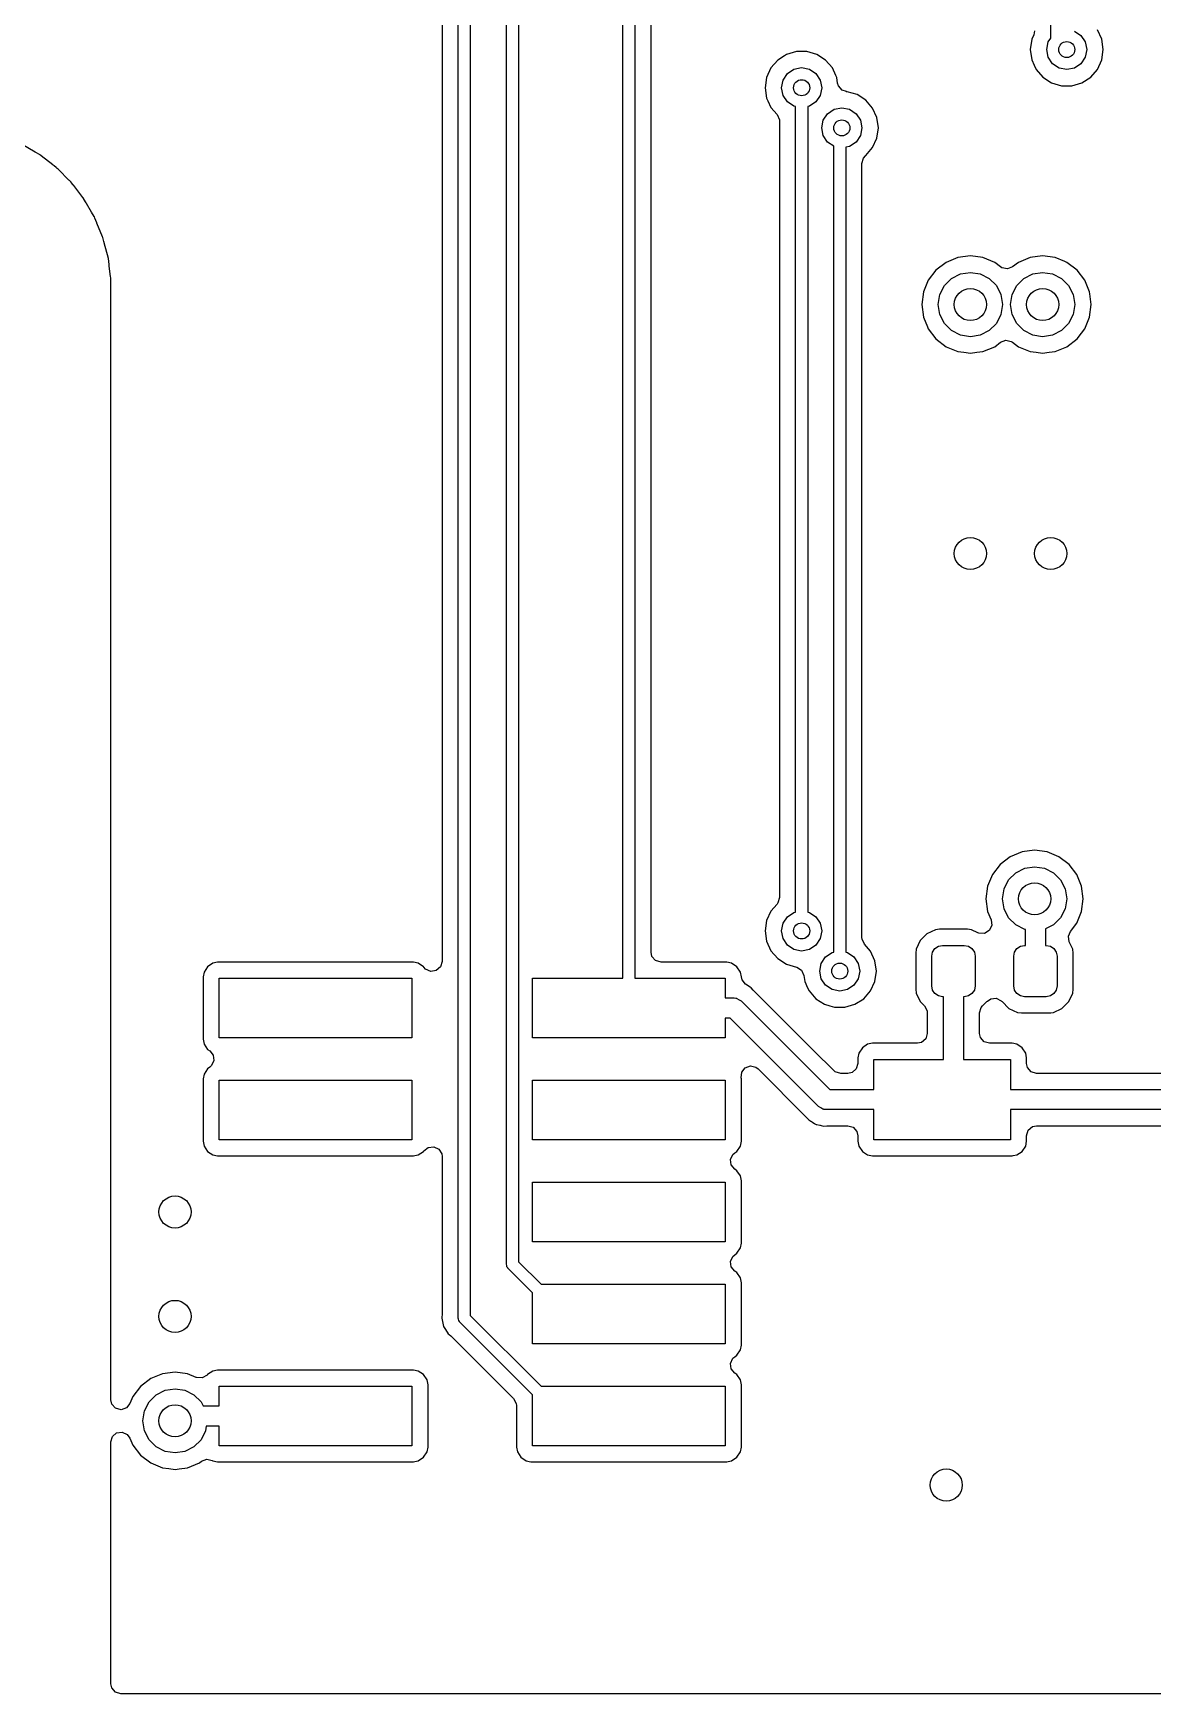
# Model space of a CAD drawing. Extents: x 0.4 to 10.6, y -8.1 to -0.4.
# Drawn here: x 5.769 to 6.318, y -3.445 to -2.631 of the extents above; entities that cross this region are included whole.
import ezdxf

# ---------------------------------------------------------------- set-up
doc = ezdxf.new("R2010")
doc.units = 0
doc.header["$MEASUREMENT"] = 0
doc.layers.add('BLACK', color=7, linetype='CONTINUOUS')

msp = doc.modelspace()

# ---------------------------------------------------------------- linework, layer by layer
at = {"layer": 'BLACK', "linetype": 'CONTINUOUS'}
for p, q in [((6.26772, -2.63319), (6.26772, -2.43624)), ((6.05807, -3.09409), (6.05807, -2.52146)), ((6.06398, -2.52013), (6.06398, -3.09409)), ((6.07187, -3.07087), (6.07187, -2.52593)), ((5.96947, -2.56845), (5.96947, -3.08586)), ((5.97736, -3.26063), (5.97736, -2.5669)), ((5.98327, -2.56812), (5.98327, -3.25941)), ((6.00098, -3.23425), (6.00098, -2.61024)), ((6.00689, -2.61146), (6.00689, -3.23303)), ((6.25982, -2.62955), (6.25938, -2.63158)), ((6.29278, -2.63373), (6.29066, -2.62909)), ((6.2584, -2.63373), (6.25767, -2.63878)), ((6.25938, -2.63158), (6.2584, -2.63373)), ((6.2584, -2.63373), (6.2584, -2.63373)), ((6.26575, -2.63878), (6.2665, -2.63501)), ((6.2665, -2.63501), (6.26772, -2.63319)), ((6.27936, -2.62969), (6.28255, -2.63182)), ((6.28255, -2.63182), (6.28468, -2.63501)), ((6.28468, -2.63501), (6.28543, -2.63878)), ((6.29351, -2.63878), (6.29278, -2.63373)), ((6.13394, -2.64394), (6.1306, -2.64779)), ((6.13719, -2.64184), (6.13394, -2.64394)), ((6.13823, -2.64118), (6.13719, -2.64184)), ((6.14312, -2.63974), (6.13823, -2.64118)), ((6.13823, -2.64118), (6.13823, -2.64118)), ((6.13823, -2.64118), (6.13823, -2.64118)), ((6.14822, -2.63974), (6.14312, -2.63974)), ((6.14312, -2.63974), (6.14312, -2.63974)), ((6.15311, -2.64118), (6.14822, -2.63974)), ((6.14822, -2.63974), (6.14822, -2.63974)), ((6.1574, -2.64394), (6.15311, -2.64118)), ((6.15311, -2.64118), (6.15311, -2.64118)), ((6.15311, -2.64118), (6.15311, -2.64118)), ((6.16074, -2.64779), (6.1574, -2.64394)), ((6.25767, -2.63878), (6.2584, -2.64383)), ((6.2584, -2.64383), (6.2596, -2.64647)), ((6.2665, -2.64255), (6.26575, -2.63878)), ((6.26863, -2.64574), (6.2665, -2.64255)), ((6.27182, -2.64787), (6.26863, -2.64574)), ((6.28255, -2.64574), (6.27936, -2.64787)), ((6.28468, -2.64255), (6.28255, -2.64574)), ((6.28543, -2.63878), (6.28468, -2.64255)), ((6.29066, -2.64847), (6.29278, -2.64383)), ((6.29278, -2.64383), (6.29351, -2.63878)), ((6.12848, -2.65243), (6.12775, -2.65748)), ((6.1306, -2.64779), (6.12848, -2.65243)), ((6.1306, -2.64779), (6.1306, -2.64779)), ((6.13583, -2.65748), (6.13658, -2.65371)), ((6.13658, -2.65371), (6.13871, -2.65052)), ((6.13871, -2.65052), (6.1419, -2.64839)), ((6.1419, -2.64839), (6.14567, -2.64764)), ((6.14567, -2.64764), (6.14944, -2.64839)), ((6.14944, -2.64839), (6.15263, -2.65052)), ((6.15263, -2.65052), (6.15476, -2.65371)), ((6.15476, -2.65371), (6.15551, -2.65748)), ((6.16246, -2.65156), (6.16074, -2.64779)), ((6.16286, -2.65243), (6.16246, -2.65156)), ((6.16327, -2.65524), (6.16286, -2.65243)), ((6.2596, -2.64647), (6.26052, -2.64847)), ((6.26052, -2.64847), (6.26386, -2.65232)), ((6.26386, -2.65232), (6.26815, -2.65508)), ((6.27559, -2.64862), (6.27182, -2.64787)), ((6.27936, -2.64787), (6.27559, -2.64862)), ((6.28303, -2.65508), (6.28732, -2.65232)), ((6.28732, -2.65232), (6.29066, -2.64847)), ((6.12775, -2.65748), (6.12848, -2.66253)), ((6.13658, -2.66125), (6.13583, -2.65748)), ((6.13871, -2.66444), (6.13658, -2.66125)), ((6.15476, -2.66125), (6.15263, -2.66444)), ((6.15551, -2.65748), (6.15476, -2.66125)), ((6.16366, -2.65658), (6.16327, -2.65524)), ((6.16546, -2.65865), (6.16366, -2.65658)), ((6.16757, -2.65928), (6.16546, -2.65865)), ((6.16756, -2.65938), (6.16757, -2.65928)), ((6.1679, -2.65943), (6.16756, -2.65938)), ((6.1728, -2.66087), (6.1679, -2.65943)), ((6.17709, -2.66362), (6.1728, -2.66087)), ((6.1728, -2.66087), (6.1728, -2.66087)), ((6.1728, -2.66087), (6.1728, -2.66087)), ((6.26815, -2.65508), (6.27304, -2.65652)), ((6.27304, -2.65652), (6.27304, -2.65652)), ((6.27304, -2.65652), (6.27304, -2.65652)), ((6.27304, -2.65652), (6.27814, -2.65652)), ((6.27814, -2.65652), (6.28303, -2.65508)), ((6.27814, -2.65652), (6.27814, -2.65652)), ((6.12848, -2.66253), (6.12914, -2.66397)), ((6.12914, -2.66397), (6.1306, -2.66717)), ((6.1306, -2.66717), (6.13363, -2.67067)), ((6.1419, -2.66657), (6.13871, -2.66444)), ((6.14272, -2.66674), (6.1419, -2.66657)), ((6.14272, -3.06161), (6.14272, -2.66674)), ((6.14944, -2.66657), (6.14862, -2.66674)), ((6.14862, -2.66674), (6.14862, -3.06161)), ((6.15263, -2.66444), (6.14944, -2.66657)), ((6.15626, -2.6734), (6.15839, -2.67021)), ((6.15839, -2.67021), (6.16159, -2.66807)), ((6.16159, -2.66807), (6.16535, -2.66732)), ((6.16535, -2.66732), (6.16912, -2.66807)), ((6.16912, -2.66807), (6.17231, -2.67021)), ((6.17231, -2.67021), (6.17445, -2.6734)), ((6.18043, -2.66748), (6.17709, -2.66362)), ((6.18255, -2.67212), (6.18043, -2.66748)), ((6.13363, -2.67067), (6.13477, -2.67317)), ((6.13477, -2.67317), (6.13482, -2.67387)), ((6.13482, -2.67387), (6.13482, -3.05448)), ((6.15551, -2.67717), (6.15626, -2.6734)), ((6.15626, -2.68093), (6.15551, -2.67717)), ((6.17445, -2.6734), (6.1752, -2.67717)), ((6.1752, -2.67717), (6.17445, -2.68093)), ((6.18327, -2.67717), (6.18255, -2.67212)), ((6.18255, -2.68221), (6.18327, -2.67717)), ((5.76998, -2.689), (5.76365, -2.68534)), ((6.15839, -2.68413), (6.15626, -2.68093)), ((6.1614, -2.68613), (6.15839, -2.68413)), ((6.1614, -3.0813), (6.1614, -2.68613)), ((6.16912, -2.68626), (6.1673, -2.68662)), ((6.17231, -2.68413), (6.16912, -2.68626)), ((6.17445, -2.68093), (6.17231, -2.68413)), ((6.18043, -2.68685), (6.18255, -2.68221)), ((5.77007, -2.68903), (5.76998, -2.689)), ((5.77031, -2.68919), (5.77007, -2.68903)), ((5.7722, -2.69028), (5.77031, -2.68919)), ((5.77228, -2.69034), (5.7722, -2.69028)), ((5.77286, -2.69072), (5.77228, -2.69034)), ((5.77297, -2.69087), (5.77286, -2.69072)), ((5.77879, -2.69533), (5.77297, -2.69087)), ((6.1673, -2.68662), (6.1673, -3.0813)), ((6.1752, -2.69458), (6.17597, -2.69194)), ((6.1752, -2.76378), (6.1752, -2.69458)), ((6.17597, -2.69194), (6.17688, -2.69089)), ((6.17688, -2.69089), (6.17709, -2.69071)), ((6.17709, -2.69071), (6.18043, -2.68685)), ((6.17709, -2.69071), (6.17709, -2.69071)), ((5.77892, -2.6954), (5.77879, -2.69533)), ((5.77894, -2.69542), (5.77892, -2.6954)), ((5.77918, -2.69563), (5.77894, -2.69542)), ((5.77931, -2.69574), (5.77918, -2.69563)), ((5.78039, -2.69656), (5.77931, -2.69574)), ((5.7809, -2.69708), (5.78039, -2.69656)), ((5.78039, -2.69656), (5.78039, -2.69656)), ((5.78137, -2.69748), (5.7809, -2.69708)), ((5.78144, -2.69762), (5.78137, -2.69748)), ((5.78663, -2.70281), (5.78144, -2.69762)), ((5.78683, -2.70295), (5.78663, -2.70281)), ((5.78717, -2.70335), (5.78683, -2.70295)), ((5.78769, -2.70386), (5.78717, -2.70335)), ((5.78771, -2.7039), (5.78769, -2.70386)), ((5.78769, -2.70386), (5.78769, -2.70386)), ((5.78769, -2.70386), (5.78769, -2.70386)), ((5.78862, -2.70508), (5.78771, -2.7039)), ((5.78883, -2.70532), (5.78862, -2.70508)), ((5.78888, -2.70537), (5.78883, -2.70532)), ((5.78892, -2.70547), (5.78888, -2.70537)), ((5.79338, -2.71129), (5.78892, -2.70547)), ((5.79359, -2.71148), (5.79338, -2.71129)), ((5.79391, -2.71197), (5.79359, -2.71148)), ((5.79397, -2.71205), (5.79391, -2.71197)), ((5.79506, -2.71394), (5.79397, -2.71205)), ((5.79522, -2.71419), (5.79506, -2.71394)), ((5.79524, -2.7142), (5.79522, -2.71419)), ((5.79525, -2.71427), (5.79524, -2.7142)), ((5.79765, -2.71842), (5.79525, -2.71427)), ((5.79891, -2.7206), (5.79765, -2.71842)), ((5.79909, -2.72082), (5.79891, -2.7206)), ((5.79929, -2.72136), (5.79909, -2.72082)), ((5.80023, -2.72365), (5.79929, -2.72136)), ((5.80033, -2.72384), (5.80023, -2.72365)), ((5.80033, -2.72389), (5.80033, -2.72384)), ((5.80311, -2.73059), (5.80033, -2.72389)), ((5.80328, -2.73086), (5.80311, -2.73059)), ((5.8037, -2.7328), (5.80328, -2.73086)), ((5.80372, -2.73291), (5.8037, -2.7328)), ((5.80402, -2.73402), (5.80372, -2.73291)), ((5.80406, -2.73413), (5.80402, -2.73402)), ((5.80406, -2.73415), (5.80406, -2.73413)), ((5.80576, -2.74051), (5.80406, -2.73415)), ((5.80579, -2.74066), (5.80576, -2.74051)), ((5.80576, -2.74051), (5.80576, -2.74051)), ((5.80576, -2.74051), (5.80576, -2.74051)), ((5.80583, -2.74066), (5.80579, -2.74066)), ((5.80604, -2.74124), (5.80583, -2.74066)), ((5.80625, -2.7442), (5.80604, -2.74124)), ((6.21642, -2.74313), (6.21148, -2.74692)), ((6.22217, -2.74075), (6.21642, -2.74313)), ((6.22835, -2.73993), (6.22217, -2.74075)), ((6.22217, -2.74075), (6.22217, -2.74075)), ((6.23452, -2.74075), (6.22835, -2.73993)), ((6.22835, -2.73993), (6.22835, -2.73993)), ((6.24027, -2.74313), (6.23452, -2.74075)), ((6.23452, -2.74075), (6.23452, -2.74075)), ((6.24309, -2.74529), (6.24027, -2.74313)), ((6.25186, -2.74313), (6.24903, -2.74529)), ((6.25761, -2.74075), (6.25186, -2.74313)), ((6.26378, -2.73993), (6.25761, -2.74075)), ((6.25761, -2.74075), (6.25761, -2.74075)), ((6.26995, -2.74075), (6.26378, -2.73993)), ((6.26378, -2.73993), (6.26378, -2.73993)), ((6.27471, -2.74272), (6.26995, -2.74075)), ((6.26995, -2.74075), (6.26995, -2.74075)), ((6.2757, -2.74313), (6.27471, -2.74272)), ((6.28064, -2.74692), (6.2757, -2.74313)), ((5.80626, -2.74435), (5.80625, -2.7442)), ((5.80634, -2.7449), (5.80626, -2.74435)), ((5.80635, -2.74498), (5.80634, -2.7449)), ((5.80635, -2.74499), (5.80635, -2.74498)), ((5.80702, -2.75008), (5.80635, -2.74499)), ((5.80711, -2.75074), (5.80702, -2.75008)), ((5.80711, -2.75609), (5.80711, -2.75074)), ((5.80711, -2.75074), (5.80711, -2.75074)), ((6.21148, -2.74692), (6.2077, -2.75186)), ((6.21561, -2.75452), (6.21909, -2.75104)), ((6.21909, -2.75104), (6.22348, -2.7488)), ((6.22348, -2.7488), (6.22835, -2.74803)), ((6.22835, -2.74803), (6.23321, -2.7488)), ((6.23321, -2.7488), (6.2376, -2.75104)), ((6.2376, -2.75104), (6.24109, -2.75452)), ((6.24377, -2.74573), (6.24309, -2.74529)), ((6.24647, -2.74629), (6.24377, -2.74573)), ((6.24903, -2.74529), (6.24647, -2.74629)), ((6.25104, -2.75452), (6.25452, -2.75104)), ((6.25452, -2.75104), (6.25891, -2.7488)), ((6.25891, -2.7488), (6.26378, -2.74803)), ((6.26378, -2.74803), (6.26865, -2.7488)), ((6.26865, -2.7488), (6.27304, -2.75104)), ((6.27304, -2.75104), (6.27652, -2.75452)), ((6.28443, -2.75186), (6.28064, -2.74692)), ((5.80711, -2.75627), (5.80711, -2.75609)), ((5.80716, -2.75696), (5.80711, -2.75627)), ((5.80711, -2.75715), (5.80716, -2.75696)), ((5.80711, -3.17401), (5.80711, -2.75715)), ((6.20531, -2.75761), (6.2045, -2.76378)), ((6.2077, -2.75186), (6.20531, -2.75761)), ((6.20531, -2.75761), (6.20531, -2.75761)), ((6.2126, -2.76378), (6.21337, -2.75891)), ((6.21337, -2.75891), (6.21561, -2.75452)), ((6.24109, -2.75452), (6.24332, -2.75891)), ((6.24332, -2.75891), (6.24409, -2.76378)), ((6.24803, -2.76378), (6.2488, -2.75891)), ((6.2488, -2.75891), (6.25104, -2.75452)), ((6.27652, -2.75452), (6.27876, -2.75891)), ((6.27876, -2.75891), (6.27953, -2.76378)), ((6.28681, -2.75761), (6.28443, -2.75186)), ((6.28694, -2.7586), (6.28681, -2.75761)), ((6.28762, -2.76376), (6.28694, -2.7586)), ((6.1752, -3.07416), (6.1752, -2.76378)), ((6.2045, -2.76378), (6.2045, -2.76378)), ((6.2045, -2.76378), (6.20531, -2.76995)), ((6.21337, -2.76865), (6.2126, -2.76378)), ((6.24409, -2.76378), (6.24332, -2.76865)), ((6.2488, -2.76865), (6.24803, -2.76378)), ((6.27953, -2.76378), (6.27876, -2.76865)), ((6.28681, -2.76995), (6.28763, -2.76378)), ((6.28763, -2.76378), (6.28762, -2.76376)), ((6.20531, -2.76995), (6.20531, -2.76995)), ((6.20531, -2.76995), (6.20728, -2.77471)), ((6.20728, -2.77471), (6.2077, -2.7757)), ((6.2077, -2.7757), (6.21148, -2.78064)), ((6.21561, -2.77304), (6.21337, -2.76865)), ((6.21909, -2.77652), (6.21561, -2.77304)), ((6.24109, -2.77304), (6.2376, -2.77652)), ((6.24332, -2.76865), (6.24109, -2.77304)), ((6.25104, -2.77304), (6.2488, -2.76865)), ((6.25452, -2.77652), (6.25104, -2.77304)), ((6.27652, -2.77304), (6.27304, -2.77652)), ((6.27876, -2.76865), (6.27652, -2.77304)), ((6.28288, -2.77773), (6.28443, -2.7757)), ((6.28443, -2.7757), (6.28681, -2.76995)), ((6.21148, -2.78064), (6.21642, -2.78443)), ((6.22348, -2.77876), (6.21909, -2.77652)), ((6.22835, -2.77953), (6.22348, -2.77876)), ((6.23321, -2.77876), (6.22835, -2.77953)), ((6.2376, -2.77652), (6.23321, -2.77876)), ((6.24027, -2.78443), (6.24309, -2.78227)), ((6.24309, -2.78227), (6.24566, -2.78127)), ((6.24566, -2.78127), (6.24835, -2.78183)), ((6.24835, -2.78183), (6.24903, -2.78227)), ((6.24903, -2.78227), (6.25186, -2.78443)), ((6.25891, -2.77876), (6.25452, -2.77652)), ((6.26378, -2.77953), (6.25891, -2.77876)), ((6.26865, -2.77876), (6.26378, -2.77953)), ((6.27304, -2.77652), (6.26865, -2.77876)), ((6.2757, -2.78443), (6.28064, -2.78064)), ((6.28064, -2.78064), (6.28288, -2.77773)), ((6.21642, -2.78443), (6.22217, -2.78681)), ((6.22217, -2.78681), (6.22511, -2.7872)), ((6.22511, -2.7872), (6.22835, -2.78763)), ((6.22835, -2.78763), (6.23159, -2.7872)), ((6.22835, -2.78763), (6.22835, -2.78763)), ((6.22835, -2.78763), (6.22835, -2.78763)), ((6.23159, -2.7872), (6.23452, -2.78681)), ((6.23452, -2.78681), (6.24027, -2.78443)), ((6.25186, -2.78443), (6.25186, -2.78443)), ((6.25186, -2.78443), (6.25186, -2.78443)), ((6.25186, -2.78443), (6.25761, -2.78681)), ((6.25761, -2.78681), (6.26054, -2.7872)), ((6.26054, -2.7872), (6.26378, -2.78763)), ((6.26378, -2.78763), (6.26702, -2.7872)), ((6.26378, -2.78763), (6.26378, -2.78763)), ((6.26378, -2.78763), (6.26378, -2.78763)), ((6.26702, -2.7872), (6.26995, -2.78681)), ((6.26995, -2.78681), (6.2757, -2.78443)), ((6.24792, -3.03447), (6.24298, -3.03826)), ((6.25367, -3.03208), (6.24792, -3.03447)), ((6.25984, -3.03127), (6.25367, -3.03208)), ((6.25367, -3.03208), (6.25367, -3.03208)), ((6.26601, -3.03208), (6.25984, -3.03127)), ((6.25984, -3.03127), (6.25984, -3.03127)), ((6.27177, -3.03447), (6.26601, -3.03208)), ((6.26601, -3.03208), (6.26601, -3.03208)), ((6.2767, -3.03826), (6.27177, -3.03447)), ((6.23919, -3.0432), (6.23681, -3.04895)), ((6.24298, -3.03826), (6.23919, -3.0432)), ((6.2471, -3.04586), (6.25059, -3.04238)), ((6.25059, -3.04238), (6.25498, -3.04014)), ((6.25498, -3.04014), (6.25984, -3.03937)), ((6.25984, -3.03937), (6.26471, -3.04014)), ((6.26471, -3.04014), (6.2691, -3.04238)), ((6.2691, -3.04238), (6.27258, -3.04586)), ((6.28049, -3.0432), (6.2767, -3.03826)), ((6.28288, -3.04895), (6.28049, -3.0432)), ((6.23681, -3.04895), (6.236, -3.05512)), ((6.23681, -3.04895), (6.23681, -3.04895)), ((6.24409, -3.05512), (6.24487, -3.05025)), ((6.24487, -3.05025), (6.2471, -3.04586)), ((6.27258, -3.04586), (6.27482, -3.05025)), ((6.27482, -3.05025), (6.27559, -3.05512)), ((6.28369, -3.05512), (6.28288, -3.04895)), ((6.13363, -3.05768), (6.1306, -3.06118)), ((6.13405, -3.05712), (6.13363, -3.05768)), ((6.13482, -3.05448), (6.13405, -3.05712)), ((6.236, -3.05512), (6.236, -3.05512)), ((6.236, -3.05512), (6.23681, -3.06129)), ((6.24487, -3.05998), (6.24409, -3.05512)), ((6.2471, -3.06437), (6.24487, -3.05998)), ((6.27482, -3.05998), (6.27258, -3.06437)), ((6.27559, -3.05512), (6.27482, -3.05998)), ((6.28288, -3.06129), (6.28369, -3.05512)), ((6.12848, -3.06582), (6.12775, -3.07087)), ((6.1306, -3.06118), (6.12848, -3.06582)), ((6.1306, -3.06118), (6.1306, -3.06118)), ((6.13583, -3.07087), (6.13658, -3.0671)), ((6.13658, -3.0671), (6.13871, -3.06391)), ((6.13871, -3.06391), (6.1419, -3.06177)), ((6.1419, -3.06177), (6.14272, -3.06161)), ((6.14862, -3.06161), (6.14944, -3.06177)), ((6.14944, -3.06177), (6.15263, -3.06391)), ((6.15263, -3.06391), (6.15476, -3.0671)), ((6.15476, -3.0671), (6.15551, -3.07087)), ((6.23681, -3.06129), (6.23681, -3.06129)), ((6.23681, -3.06129), (6.23854, -3.06547)), ((6.23883, -3.0682), (6.2376, -3.07066)), ((6.23854, -3.06547), (6.23883, -3.0682)), ((6.25059, -3.06786), (6.2471, -3.06437)), ((6.25498, -3.0701), (6.25059, -3.06786)), ((6.2691, -3.06786), (6.26516, -3.06987)), ((6.27258, -3.06437), (6.2691, -3.06786)), ((6.27736, -3.07112), (6.28049, -3.06704)), ((6.28049, -3.06704), (6.28288, -3.06129)), ((6.07187, -3.08132), (6.07187, -3.07087)), ((6.12775, -3.07087), (6.12848, -3.07591)), ((6.12848, -3.07591), (6.1306, -3.08055)), ((6.13658, -3.07463), (6.13583, -3.07087)), ((6.13871, -3.07783), (6.13658, -3.07463)), ((6.15476, -3.07463), (6.15263, -3.07783)), ((6.15551, -3.07087), (6.15476, -3.07463)), ((6.17525, -3.07486), (6.1752, -3.07416)), ((6.17639, -3.07736), (6.17525, -3.07486)), ((6.20378, -3.07557), (6.20181, -3.0798)), ((6.20707, -3.07228), (6.20378, -3.07557)), ((6.21129, -3.07031), (6.20707, -3.07228)), ((6.21322, -3.07006), (6.21129, -3.07031)), ((6.22694, -3.07006), (6.21322, -3.07006)), ((6.21322, -3.07006), (6.21322, -3.07006)), ((6.22887, -3.07031), (6.22694, -3.07006)), ((6.22694, -3.07006), (6.22694, -3.07006)), ((6.23197, -3.07176), (6.22887, -3.07031)), ((6.22887, -3.07031), (6.22887, -3.07031)), ((6.23249, -3.07197), (6.23197, -3.07176)), ((6.23524, -3.07206), (6.23249, -3.07197)), ((6.2376, -3.07066), (6.23524, -3.07206)), ((6.25531, -3.07015), (6.25498, -3.0701)), ((6.25531, -3.07795), (6.25531, -3.07015)), ((6.26516, -3.06987), (6.26516, -3.07795)), ((6.2764, -3.07344), (6.27736, -3.07112)), ((6.27681, -3.07616), (6.2764, -3.07344)), ((6.27717, -3.07694), (6.27681, -3.07616)), ((6.27851, -3.0798), (6.27717, -3.07694)), ((6.07231, -3.08335), (6.07187, -3.08132)), ((6.07411, -3.08543), (6.07231, -3.08335)), ((6.07675, -3.0862), (6.07411, -3.08543)), ((6.1306, -3.08055), (6.1306, -3.08055)), ((6.1306, -3.08055), (6.13394, -3.08441)), ((6.13394, -3.08441), (6.13823, -3.08717)), ((6.1419, -3.07996), (6.13871, -3.07783)), ((6.14567, -3.08071), (6.1419, -3.07996)), ((6.14944, -3.07996), (6.14567, -3.08071)), ((6.15263, -3.07783), (6.14944, -3.07996)), ((6.15526, -3.08678), (6.15739, -3.08359)), ((6.15739, -3.08359), (6.16058, -3.08146)), ((6.16058, -3.08146), (6.1614, -3.0813)), ((6.1673, -3.0813), (6.16812, -3.08146)), ((6.16812, -3.08146), (6.17131, -3.08359)), ((6.17131, -3.08359), (6.17344, -3.08678)), ((6.17942, -3.08086), (6.17639, -3.07736)), ((6.18154, -3.0855), (6.17942, -3.08086)), ((6.20181, -3.0798), (6.20156, -3.08172)), ((6.20156, -3.08172), (6.20156, -3.09938)), ((6.20945, -3.08327), (6.20985, -3.08123)), ((6.20945, -3.09783), (6.20945, -3.08327)), ((6.20985, -3.08123), (6.21101, -3.07951)), ((6.21101, -3.07951), (6.21273, -3.07836)), ((6.21273, -3.07836), (6.21476, -3.07795)), ((6.21476, -3.07795), (6.22539, -3.07795)), ((6.22539, -3.07795), (6.22743, -3.07836)), ((6.22743, -3.07836), (6.22915, -3.07951)), ((6.22915, -3.07951), (6.2303, -3.08123)), ((6.2303, -3.08123), (6.23071, -3.08327)), ((6.23071, -3.08327), (6.23071, -3.09783)), ((6.24961, -3.08327), (6.25001, -3.08123)), ((6.24961, -3.09783), (6.24961, -3.08327)), ((6.25001, -3.08123), (6.25116, -3.07951)), ((6.25116, -3.07951), (6.25289, -3.07836)), ((6.25289, -3.07836), (6.25492, -3.07795)), ((6.25492, -3.07795), (6.25531, -3.07795)), ((6.26516, -3.07795), (6.26555, -3.07795)), ((6.26555, -3.07795), (6.26759, -3.07836)), ((6.26759, -3.07836), (6.26931, -3.07951)), ((6.26931, -3.07951), (6.27046, -3.08123)), ((6.27046, -3.08123), (6.27087, -3.08327)), ((6.27087, -3.08327), (6.27087, -3.09783)), ((6.27876, -3.08172), (6.27851, -3.0798)), ((6.27876, -3.09938), (6.27876, -3.08172)), ((5.8528, -3.09101), (5.85234, -3.09332)), ((5.85234, -3.09332), (5.85234, -3.12401)), ((5.85455, -3.0884), (5.8528, -3.09101)), ((5.8528, -3.09101), (5.8528, -3.09101)), ((5.85716, -3.08666), (5.85455, -3.0884)), ((5.85946, -3.0862), (5.85716, -3.08666)), ((5.85716, -3.08666), (5.85716, -3.08666)), ((5.9555, -3.0862), (5.85946, -3.0862)), ((5.85946, -3.0862), (5.85946, -3.0862)), ((5.9578, -3.08666), (5.9555, -3.0862)), ((5.9555, -3.0862), (5.9555, -3.0862)), ((5.96042, -3.0884), (5.9578, -3.08666)), ((5.9578, -3.08666), (5.9578, -3.08666)), ((5.96053, -3.08857), (5.96042, -3.0884)), ((5.96042, -3.0884), (5.96042, -3.0884)), ((5.96139, -3.08955), (5.96053, -3.08857)), ((5.96389, -3.09069), (5.96139, -3.08955)), ((5.96661, -3.0903), (5.96389, -3.09069)), ((5.96869, -3.0885), (5.96661, -3.0903)), ((5.96947, -3.08586), (5.96869, -3.0885)), ((6.10905, -3.0862), (6.07675, -3.0862)), ((6.11135, -3.08666), (6.10905, -3.0862)), ((6.10905, -3.0862), (6.10905, -3.0862)), ((6.11396, -3.0884), (6.11135, -3.08666)), ((6.11135, -3.08666), (6.11135, -3.08666)), ((6.1157, -3.09101), (6.11396, -3.0884)), ((6.11616, -3.09332), (6.1157, -3.09101)), ((6.1157, -3.09101), (6.1157, -3.09101)), ((6.11617, -3.09344), (6.11616, -3.09332)), ((6.11651, -3.09481), (6.11617, -3.09344)), ((6.13823, -3.08717), (6.14312, -3.0886)), ((6.14312, -3.0886), (6.14312, -3.0886)), ((6.14312, -3.0886), (6.14327, -3.08865)), ((6.14327, -3.08865), (6.14559, -3.09014)), ((6.14559, -3.09014), (6.14673, -3.09264)), ((6.14673, -3.09264), (6.14673, -3.09264)), ((6.14673, -3.09264), (6.14716, -3.0956)), ((6.15451, -3.09055), (6.15526, -3.08678)), ((6.15526, -3.09432), (6.15451, -3.09055)), ((6.17344, -3.08678), (6.17419, -3.09055)), ((6.17419, -3.09055), (6.17344, -3.09432)), ((6.18227, -3.09055), (6.18154, -3.0855)), ((6.18154, -3.0956), (6.18227, -3.09055)), ((5.86024, -3.12323), (5.86024, -3.09409)), ((5.86024, -3.09409), (5.95472, -3.09409)), ((5.95472, -3.09409), (5.95472, -3.12323)), ((6.01378, -3.12323), (6.01378, -3.09409)), ((6.01378, -3.09409), (6.05807, -3.09409)), ((6.06398, -3.09409), (6.10827, -3.09409)), ((6.10827, -3.09409), (6.10827, -3.10374)), ((6.11823, -3.09696), (6.11651, -3.09481)), ((6.1194, -3.09778), (6.11823, -3.09696)), ((6.11958, -3.0979), (6.1194, -3.09778)), ((6.12051, -3.09843), (6.11958, -3.0979)), ((6.12096, -3.09869), (6.12051, -3.09843)), ((6.12199, -3.09991), (6.12096, -3.09869)), ((6.12096, -3.09869), (6.12096, -3.09869)), ((6.12213, -3.10007), (6.12199, -3.09991)), ((6.15166, -3.1296), (6.12213, -3.10007)), ((6.14716, -3.0956), (6.14857, -3.09869)), ((6.14857, -3.09869), (6.14928, -3.10024)), ((6.14928, -3.10024), (6.15262, -3.10409)), ((6.15739, -3.09751), (6.15526, -3.09432)), ((6.16058, -3.09964), (6.15739, -3.09751)), ((6.16435, -3.10039), (6.16058, -3.09964)), ((6.16812, -3.09964), (6.16435, -3.10039)), ((6.17131, -3.09751), (6.16812, -3.09964)), ((6.17344, -3.09432), (6.17131, -3.09751)), ((6.17608, -3.10409), (6.17942, -3.10024)), ((6.17942, -3.10024), (6.18154, -3.0956)), ((6.20156, -3.09938), (6.20181, -3.10131)), ((6.20181, -3.10131), (6.20378, -3.10553)), ((6.20985, -3.09987), (6.20945, -3.09783)), ((6.21101, -3.10159), (6.20985, -3.09987)), ((6.21273, -3.10275), (6.21101, -3.10159)), ((6.22915, -3.10159), (6.22743, -3.10275)), ((6.2303, -3.09987), (6.22915, -3.10159)), ((6.23071, -3.09783), (6.2303, -3.09987)), ((6.25001, -3.09987), (6.24961, -3.09783)), ((6.25116, -3.10159), (6.25001, -3.09987)), ((6.25289, -3.10275), (6.25116, -3.10159)), ((6.26931, -3.10159), (6.26759, -3.10275)), ((6.27046, -3.09987), (6.26931, -3.10159)), ((6.27087, -3.09783), (6.27046, -3.09987)), ((6.27654, -3.10553), (6.27851, -3.10131)), ((6.27851, -3.10131), (6.27876, -3.09938)), ((6.10827, -3.10374), (6.1126, -3.10374)), ((6.1126, -3.10374), (6.11347, -3.10387)), ((6.11347, -3.10387), (6.11364, -3.10385)), ((6.11364, -3.10385), (6.11374, -3.1039)), ((6.11374, -3.1039), (6.11398, -3.10394)), ((6.11398, -3.10394), (6.11501, -3.1046)), ((6.11501, -3.1046), (6.11608, -3.10518)), ((6.11608, -3.10518), (6.15952, -3.14862)), ((6.15262, -3.10409), (6.15691, -3.10685)), ((6.15691, -3.10685), (6.15941, -3.10758)), ((6.15941, -3.10758), (6.1618, -3.10829)), ((6.1618, -3.10829), (6.1618, -3.10829)), ((6.1618, -3.10829), (6.1618, -3.10829)), ((6.1618, -3.10829), (6.1669, -3.10829)), ((6.1669, -3.10829), (6.17179, -3.10685)), ((6.1669, -3.10829), (6.1669, -3.10829)), ((6.17179, -3.10685), (6.17608, -3.10409)), ((6.20378, -3.10553), (6.20583, -3.10758)), ((6.20583, -3.10758), (6.20715, -3.11)), ((6.21476, -3.10315), (6.21273, -3.10275)), ((6.21516, -3.10315), (6.21476, -3.10315)), ((6.21516, -3.13386), (6.21516, -3.10315)), ((6.22539, -3.10315), (6.225, -3.10315)), ((6.225, -3.10315), (6.225, -3.13386)), ((6.22743, -3.10275), (6.22539, -3.10315)), ((6.23289, -3.11104), (6.23367, -3.1084)), ((6.23367, -3.1084), (6.23432, -3.10758)), ((6.23432, -3.10758), (6.23638, -3.10553)), ((6.23638, -3.10553), (6.23668, -3.10523)), ((6.23638, -3.10553), (6.23638, -3.10553)), ((6.23668, -3.10523), (6.23679, -3.10534)), ((6.23679, -3.10534), (6.23831, -3.10413)), ((6.23831, -3.10413), (6.24104, -3.10384)), ((6.24104, -3.10384), (6.2435, -3.10508)), ((6.2435, -3.10508), (6.24363, -3.10523)), ((6.24363, -3.10523), (6.24363, -3.10523)), ((6.24363, -3.10523), (6.24393, -3.10553)), ((6.24393, -3.10553), (6.24723, -3.10882)), ((6.24723, -3.10882), (6.25145, -3.11079)), ((6.25492, -3.10315), (6.25289, -3.10275)), ((6.26555, -3.10315), (6.25492, -3.10315)), ((6.26759, -3.10275), (6.26555, -3.10315)), ((6.26902, -3.11079), (6.27324, -3.10882)), ((6.27324, -3.10882), (6.27654, -3.10553)), ((6.11056, -3.11358), (6.10827, -3.11358)), ((6.10827, -3.11358), (6.10827, -3.12323)), ((6.154, -3.15702), (6.11056, -3.11358)), ((6.20715, -3.11), (6.20726, -3.11104)), ((6.20726, -3.11104), (6.20726, -3.12108)), ((6.23289, -3.12108), (6.23289, -3.11104)), ((6.25145, -3.11079), (6.25337, -3.11104)), ((6.25337, -3.11104), (6.25337, -3.11104)), ((6.25337, -3.11104), (6.2671, -3.11104)), ((6.2671, -3.11104), (6.26774, -3.11096)), ((6.26774, -3.11096), (6.26902, -3.11079)), ((5.85234, -3.12401), (5.8528, -3.12631)), ((5.95472, -3.12323), (5.86024, -3.12323)), ((6.10827, -3.12323), (6.01378, -3.12323)), ((6.18032, -3.12596), (6.17802, -3.12642)), ((6.20238, -3.12596), (6.18032, -3.12596)), ((6.20441, -3.12552), (6.20238, -3.12596)), ((6.20649, -3.12372), (6.20441, -3.12552)), ((6.20726, -3.12108), (6.20649, -3.12372)), ((6.23333, -3.12311), (6.23289, -3.12108)), ((6.23514, -3.12519), (6.23333, -3.12311)), ((6.23778, -3.12596), (6.23514, -3.12519)), ((6.24881, -3.12596), (6.23778, -3.12596)), ((6.25111, -3.12642), (6.24881, -3.12596)), ((6.24881, -3.12596), (6.24881, -3.12596)), ((5.8528, -3.12631), (5.8528, -3.12631)), ((5.8528, -3.12631), (5.85455, -3.12892)), ((5.85455, -3.12892), (5.85557, -3.1296)), ((5.85557, -3.1296), (5.85733, -3.13171)), ((5.85733, -3.13171), (5.85767, -3.13444)), ((6.16136, -3.1393), (6.15166, -3.1296)), ((6.17367, -3.13078), (6.17321, -3.13308)), ((6.17321, -3.13308), (6.17321, -3.13585)), ((6.17541, -3.12817), (6.17367, -3.13078)), ((6.17367, -3.13078), (6.17367, -3.13078)), ((6.17802, -3.12642), (6.17541, -3.12817)), ((6.17802, -3.12642), (6.17802, -3.12642)), ((6.1811, -3.14862), (6.1811, -3.13386)), ((6.1811, -3.13386), (6.21516, -3.13386)), ((6.225, -3.13386), (6.24803, -3.13386)), ((6.24803, -3.13386), (6.24803, -3.14862)), ((6.25372, -3.12817), (6.25111, -3.12642)), ((6.25111, -3.12642), (6.25111, -3.12642)), ((6.25547, -3.13078), (6.25372, -3.12817)), ((6.25593, -3.13308), (6.25547, -3.13078)), ((6.25547, -3.13078), (6.25547, -3.13078)), ((6.25593, -3.13585), (6.25593, -3.13308)), ((6.25593, -3.13308), (6.25593, -3.13308)), ((5.8528, -3.14101), (5.85234, -3.14332)), ((5.85455, -3.1384), (5.8528, -3.14101)), ((5.8528, -3.14101), (5.8528, -3.14101)), ((5.85557, -3.13772), (5.85455, -3.1384)), ((5.85649, -3.13692), (5.85557, -3.13772)), ((5.85767, -3.13444), (5.85649, -3.13692)), ((6.11608, -3.14291), (6.11633, -3.14017)), ((6.11633, -3.14017), (6.11801, -3.138)), ((6.11801, -3.138), (6.12061, -3.13708)), ((6.12061, -3.13708), (6.12328, -3.13772)), ((6.12328, -3.13772), (6.12432, -3.13851)), ((6.12432, -3.13851), (6.14795, -3.16213)), ((6.16217, -3.13995), (6.16136, -3.1393)), ((6.16481, -3.14073), (6.16217, -3.13995)), ((6.16833, -3.14073), (6.16481, -3.14073)), ((6.17035, -3.14029), (6.16833, -3.14073)), ((6.17243, -3.13849), (6.17035, -3.14029)), ((6.17321, -3.13585), (6.17243, -3.13849)), ((6.25637, -3.13787), (6.25593, -3.13585)), ((6.25817, -3.13995), (6.25637, -3.13787)), ((6.26081, -3.14073), (6.25817, -3.13995)), ((6.41636, -3.14073), (6.26081, -3.14073)), ((5.85234, -3.14332), (5.85234, -3.17401)), ((5.86024, -3.17323), (5.86024, -3.14409)), ((5.86024, -3.14409), (5.95472, -3.14409)), ((5.95472, -3.14409), (5.95472, -3.17323)), ((6.01378, -3.17323), (6.01378, -3.14409)), ((6.01378, -3.14409), (6.10827, -3.14409)), ((6.10827, -3.14409), (6.10827, -3.17323)), ((6.11616, -3.14332), (6.11608, -3.14291)), ((6.11616, -3.17401), (6.11616, -3.14332)), ((6.11616, -3.14332), (6.11616, -3.14332)), ((6.15952, -3.14862), (6.1811, -3.14862)), ((6.24803, -3.14862), (6.42913, -3.14862)), ((6.15507, -3.15761), (6.154, -3.15702)), ((6.15609, -3.15827), (6.15507, -3.15761)), ((6.15634, -3.1583), (6.15609, -3.15827)), ((6.15643, -3.15835), (6.15634, -3.1583)), ((6.15661, -3.15834), (6.15643, -3.15835)), ((6.15748, -3.15846), (6.15661, -3.15834)), ((6.1811, -3.15846), (6.15748, -3.15846)), ((6.1811, -3.17323), (6.1811, -3.15846)), ((6.42913, -3.15846), (6.24803, -3.15846)), ((6.24803, -3.15846), (6.24803, -3.17323)), ((6.14795, -3.16213), (6.14809, -3.16229)), ((6.14809, -3.16229), (6.14912, -3.16351)), ((6.14912, -3.16351), (6.14912, -3.16351)), ((6.14912, -3.16351), (6.14912, -3.16351)), ((6.14912, -3.16351), (6.15013, -3.1641)), ((6.15013, -3.1641), (6.1505, -3.16431)), ((6.1505, -3.16431), (6.15068, -3.16442)), ((6.15068, -3.16442), (6.15198, -3.16534)), ((6.15198, -3.16534), (6.15198, -3.16534)), ((6.15198, -3.16534), (6.15198, -3.16534)), ((6.15198, -3.16534), (6.15217, -3.16543)), ((6.15217, -3.16543), (6.15283, -3.1657)), ((6.15283, -3.1657), (6.15303, -3.16577)), ((6.15303, -3.16577), (6.15303, -3.16577)), ((6.15303, -3.16577), (6.15303, -3.16577)), ((6.15303, -3.16577), (6.1546, -3.16605)), ((6.1546, -3.16605), (6.15481, -3.16609)), ((6.15481, -3.16609), (6.15527, -3.16622)), ((6.15527, -3.16622), (6.15635, -3.16651)), ((6.15635, -3.16651), (6.15793, -3.16637)), ((6.15793, -3.16637), (6.15815, -3.16636)), ((6.15815, -3.16636), (6.16833, -3.16636)), ((6.16833, -3.16636), (6.17097, -3.16713)), ((6.2567, -3.1686), (6.25878, -3.1668)), ((6.25878, -3.1668), (6.26081, -3.16636)), ((6.26081, -3.16636), (6.41636, -3.16636)), ((5.80711, -3.30069), (5.80711, -3.17401)), ((5.85234, -3.17401), (5.8528, -3.17631)), ((5.95472, -3.17323), (5.86024, -3.17323)), ((6.10827, -3.17323), (6.01378, -3.17323)), ((6.1157, -3.17631), (6.11616, -3.17401)), ((6.11616, -3.17401), (6.11616, -3.17401)), ((6.17097, -3.16713), (6.17277, -3.16921)), ((6.17277, -3.16921), (6.17321, -3.17124)), ((6.17321, -3.17124), (6.17321, -3.17401)), ((6.17321, -3.17401), (6.17367, -3.17631)), ((6.24803, -3.17323), (6.1811, -3.17323)), ((6.25547, -3.17631), (6.25593, -3.17401)), ((6.25593, -3.17124), (6.2567, -3.1686)), ((6.25593, -3.17401), (6.25593, -3.17124)), ((6.25593, -3.17401), (6.25593, -3.17401)), ((5.8528, -3.17631), (5.8528, -3.17631)), ((5.8528, -3.17631), (5.85455, -3.17892)), ((5.85455, -3.17892), (5.85716, -3.18066)), ((5.85716, -3.18066), (5.85716, -3.18066)), ((5.85716, -3.18066), (5.85946, -3.18112)), ((5.85946, -3.18112), (5.85946, -3.18112)), ((5.85946, -3.18112), (5.85946, -3.18112)), ((5.85946, -3.18112), (5.9555, -3.18112)), ((5.9555, -3.18112), (5.95609, -3.18101)), ((5.9555, -3.18112), (5.9555, -3.18112)), ((5.95609, -3.18101), (5.9578, -3.18066)), ((5.9578, -3.18066), (5.96042, -3.17892)), ((5.9578, -3.18066), (5.9578, -3.18066)), ((5.9578, -3.18066), (5.9578, -3.18066)), ((5.96042, -3.17892), (5.96053, -3.17875)), ((5.96053, -3.17875), (5.96264, -3.17699)), ((5.96264, -3.17699), (5.96537, -3.17664)), ((5.96537, -3.17664), (5.96785, -3.17783)), ((5.96785, -3.17783), (5.96929, -3.18017)), ((5.96929, -3.18017), (5.96947, -3.18146)), ((5.96947, -3.18146), (5.96947, -3.25908)), ((6.11083, -3.18288), (6.11202, -3.1804)), ((6.11117, -3.18561), (6.11083, -3.18288)), ((6.11202, -3.1804), (6.11294, -3.1796)), ((6.11294, -3.1796), (6.11396, -3.17892)), ((6.11396, -3.17892), (6.1157, -3.17631)), ((6.1157, -3.17631), (6.1157, -3.17631)), ((6.1157, -3.17631), (6.1157, -3.17631)), ((6.17367, -3.17631), (6.17367, -3.17631)), ((6.17367, -3.17631), (6.17541, -3.17892)), ((6.17541, -3.17892), (6.17802, -3.18066)), ((6.17802, -3.18066), (6.17802, -3.18066)), ((6.17802, -3.18066), (6.18032, -3.18112)), ((6.18032, -3.18112), (6.18032, -3.18112)), ((6.18032, -3.18112), (6.18032, -3.18112)), ((6.18032, -3.18112), (6.24881, -3.18112)), ((6.24881, -3.18112), (6.24939, -3.18101)), ((6.24881, -3.18112), (6.24881, -3.18112)), ((6.24939, -3.18101), (6.25111, -3.18066)), ((6.25111, -3.18066), (6.25372, -3.17892)), ((6.25111, -3.18066), (6.25111, -3.18066)), ((6.25111, -3.18066), (6.25111, -3.18066)), ((6.25372, -3.17892), (6.25547, -3.17631)), ((6.25547, -3.17631), (6.25547, -3.17631)), ((6.25547, -3.17631), (6.25547, -3.17631)), ((6.11294, -3.18772), (6.11117, -3.18561)), ((6.11396, -3.1884), (6.11294, -3.18772)), ((6.1157, -3.19101), (6.11396, -3.1884)), ((6.11616, -3.19332), (6.1157, -3.19101)), ((6.1157, -3.19101), (6.1157, -3.19101)), ((6.01378, -3.22323), (6.01378, -3.19409)), ((6.01378, -3.19409), (6.10827, -3.19409)), ((6.10827, -3.19409), (6.10827, -3.22323)), ((6.11616, -3.22401), (6.11616, -3.19332)), ((6.11616, -3.19332), (6.11616, -3.19332)), ((6.10827, -3.22323), (6.01378, -3.22323)), ((6.11083, -3.23288), (6.11202, -3.2304)), ((6.11202, -3.2304), (6.11294, -3.2296)), ((6.11294, -3.2296), (6.11396, -3.22892)), ((6.11396, -3.22892), (6.1157, -3.22631)), ((6.1157, -3.22631), (6.11616, -3.22401)), ((6.1157, -3.22631), (6.1157, -3.22631)), ((6.1157, -3.22631), (6.1157, -3.22631)), ((6.11616, -3.22401), (6.11616, -3.22401)), ((6.0012, -3.23486), (6.00098, -3.23425)), ((6.00126, -3.2355), (6.0012, -3.23486)), ((6.00163, -3.23603), (6.00126, -3.2355)), ((6.00168, -3.23615), (6.00163, -3.23603)), ((6.00174, -3.23619), (6.00168, -3.23615)), ((6.00185, -3.23634), (6.00174, -3.23619)), ((6.01378, -3.24827), (6.00185, -3.23634)), ((6.00689, -3.23303), (6.01796, -3.24409)), ((6.11117, -3.23561), (6.11083, -3.23288)), ((6.11294, -3.23772), (6.11117, -3.23561)), ((6.11396, -3.2384), (6.11294, -3.23772)), ((6.1157, -3.24101), (6.11396, -3.2384)), ((6.01378, -3.27323), (6.01378, -3.24827)), ((6.01796, -3.24409), (6.10827, -3.24409)), ((6.10827, -3.24409), (6.10827, -3.27323)), ((6.11616, -3.24332), (6.1157, -3.24101)), ((6.1157, -3.24101), (6.1157, -3.24101)), ((6.11616, -3.27401), (6.11616, -3.24332)), ((6.11616, -3.24332), (6.11616, -3.24332)), ((5.96937, -3.26003), (5.96926, -3.26063)), ((5.96926, -3.26063), (5.96926, -3.26063)), ((5.96926, -3.26063), (5.96943, -3.26153)), ((5.96947, -3.25908), (5.96937, -3.26003)), ((5.96943, -3.26153), (5.96943, -3.26153)), ((5.96943, -3.26153), (5.9701, -3.26486)), ((5.97758, -3.26124), (5.97736, -3.26063)), ((5.97764, -3.26188), (5.97758, -3.26124)), ((5.97801, -3.26241), (5.97764, -3.26188)), ((5.97805, -3.26253), (5.97801, -3.26241)), ((5.97812, -3.26257), (5.97805, -3.26253)), ((5.97823, -3.26272), (5.97812, -3.26257)), ((6.01378, -3.29827), (5.97823, -3.26272)), ((5.98327, -3.25941), (6.01796, -3.29409)), ((5.9701, -3.26486), (5.9701, -3.26486)), ((5.9701, -3.26486), (5.9701, -3.26486)), ((5.9701, -3.26486), (5.97106, -3.2663)), ((5.97106, -3.2663), (5.97249, -3.26845)), ((5.97249, -3.26845), (5.9725, -3.26845)), ((5.9725, -3.26845), (5.973, -3.26879)), ((5.973, -3.26879), (5.97374, -3.26939)), ((5.97374, -3.26939), (6.00446, -3.30011)), ((6.10827, -3.27323), (6.01378, -3.27323)), ((6.11083, -3.28288), (6.11202, -3.2804)), ((6.11202, -3.2804), (6.11294, -3.2796)), ((6.11294, -3.2796), (6.11396, -3.27892)), ((6.11396, -3.27892), (6.1157, -3.27631)), ((6.1157, -3.27631), (6.11616, -3.27401)), ((6.1157, -3.27631), (6.1157, -3.27631)), ((6.1157, -3.27631), (6.1157, -3.27631)), ((6.11616, -3.27401), (6.11616, -3.27401)), ((5.83241, -3.28799), (5.82666, -3.29037)), ((5.83858, -3.28718), (5.83241, -3.28799)), ((5.83241, -3.28799), (5.83241, -3.28799)), ((5.84475, -3.28799), (5.83858, -3.28718)), ((5.83858, -3.28718), (5.83858, -3.28718)), ((5.84896, -3.28973), (5.84475, -3.28799)), ((5.84475, -3.28799), (5.84475, -3.28799)), ((5.85428, -3.28867), (5.85186, -3.28999)), ((5.85455, -3.2884), (5.85428, -3.28867)), ((5.85716, -3.28666), (5.85455, -3.2884)), ((5.85946, -3.2862), (5.85716, -3.28666)), ((5.85716, -3.28666), (5.85716, -3.28666)), ((5.9555, -3.2862), (5.85946, -3.2862)), ((5.85946, -3.2862), (5.85946, -3.2862)), ((5.9578, -3.28666), (5.9555, -3.2862)), ((5.9555, -3.2862), (5.9555, -3.2862)), ((5.96042, -3.2884), (5.9578, -3.28666)), ((5.9578, -3.28666), (5.9578, -3.28666)), ((5.96216, -3.29101), (5.96042, -3.2884)), ((6.11117, -3.28561), (6.11083, -3.28288)), ((6.11294, -3.28772), (6.11117, -3.28561)), ((6.11334, -3.28799), (6.11294, -3.28772)), ((6.11396, -3.2884), (6.11334, -3.28799)), ((6.1157, -3.29101), (6.11396, -3.2884)), ((5.82172, -3.29416), (5.81793, -3.2991)), ((5.82666, -3.29037), (5.82172, -3.29416)), ((5.82933, -3.29828), (5.83372, -3.29605)), ((5.83372, -3.29605), (5.83858, -3.29528)), ((5.83858, -3.29528), (5.84345, -3.29605)), ((5.84345, -3.29605), (5.84784, -3.29828)), ((5.84912, -3.28979), (5.84896, -3.28973)), ((5.85186, -3.28999), (5.84912, -3.28979)), ((5.86024, -3.30374), (5.86024, -3.29409)), ((5.86024, -3.29409), (5.95472, -3.29409)), ((5.95472, -3.29409), (5.95472, -3.32323)), ((5.96262, -3.29332), (5.96216, -3.29101)), ((5.96216, -3.29101), (5.96216, -3.29101)), ((5.96262, -3.32401), (5.96262, -3.29332)), ((5.96262, -3.29332), (5.96262, -3.29332)), ((6.01796, -3.29409), (6.10827, -3.29409)), ((6.10827, -3.29409), (6.10827, -3.32323)), ((6.11616, -3.29332), (6.1157, -3.29101)), ((6.1157, -3.29101), (6.1157, -3.29101)), ((6.11616, -3.32401), (6.11616, -3.29332)), ((6.11616, -3.29332), (6.11616, -3.29332)), ((5.80762, -3.30288), (5.80711, -3.30069)), ((5.8095, -3.30489), (5.80762, -3.30288)), ((5.81216, -3.30557), (5.8095, -3.30489)), ((5.81477, -3.3047), (5.81216, -3.30557)), ((5.8165, -3.30256), (5.81477, -3.3047)), ((5.81793, -3.2991), (5.8165, -3.30256)), ((5.82361, -3.30616), (5.82584, -3.30177)), ((5.82584, -3.30177), (5.82933, -3.29828)), ((5.84784, -3.29828), (5.85132, -3.30177)), ((5.85132, -3.30177), (5.85233, -3.30374)), ((5.85233, -3.30374), (5.86024, -3.30374)), ((6.00446, -3.30011), (6.00577, -3.30252)), ((6.00577, -3.30252), (6.00589, -3.30356)), ((6.00589, -3.30356), (6.00589, -3.32401)), ((6.01378, -3.32323), (6.01378, -3.29827)), ((5.82283, -3.31102), (5.82361, -3.30616)), ((5.82361, -3.31589), (5.82283, -3.31102)), ((5.80711, -3.32135), (5.80788, -3.31872)), ((5.80711, -3.43998), (5.80711, -3.32135)), ((5.80788, -3.31872), (5.80996, -3.31691)), ((5.80996, -3.31691), (5.81268, -3.31652)), ((5.81268, -3.31652), (5.81519, -3.31767)), ((5.81519, -3.31767), (5.8165, -3.31949)), ((5.8165, -3.31949), (5.81793, -3.32295)), ((5.82584, -3.32028), (5.82361, -3.31589)), ((5.82933, -3.32376), (5.82584, -3.32028)), ((5.85132, -3.32028), (5.84784, -3.32376)), ((5.85356, -3.31589), (5.85132, -3.32028)), ((5.85393, -3.31358), (5.85356, -3.31589)), ((5.86024, -3.31358), (5.85393, -3.31358)), ((5.86024, -3.32323), (5.86024, -3.31358)), ((5.81793, -3.32295), (5.81793, -3.32295)), ((5.81793, -3.32295), (5.81793, -3.32295)), ((5.81793, -3.32295), (5.82172, -3.32789)), ((5.82172, -3.32789), (5.82666, -3.33167)), ((5.83372, -3.326), (5.82933, -3.32376)), ((5.83858, -3.32677), (5.83372, -3.326)), ((5.84345, -3.326), (5.83858, -3.32677)), ((5.84784, -3.32376), (5.84345, -3.326)), ((5.95472, -3.32323), (5.86024, -3.32323)), ((5.9578, -3.33066), (5.96042, -3.32892)), ((5.96042, -3.32892), (5.96216, -3.32631)), ((5.96216, -3.32631), (5.96262, -3.32401)), ((5.96216, -3.32631), (5.96216, -3.32631)), ((5.96216, -3.32631), (5.96216, -3.32631)), ((5.96262, -3.32401), (5.96262, -3.32401)), ((6.00589, -3.32401), (6.00634, -3.32631)), ((6.00634, -3.32631), (6.00634, -3.32631)), ((6.00634, -3.32631), (6.00809, -3.32892)), ((6.00809, -3.32892), (6.0107, -3.33066)), ((6.10827, -3.32323), (6.01378, -3.32323)), ((6.11135, -3.33066), (6.11396, -3.32892)), ((6.11396, -3.32892), (6.1157, -3.32631)), ((6.1157, -3.32631), (6.11616, -3.32401)), ((6.1157, -3.32631), (6.1157, -3.32631)), ((6.1157, -3.32631), (6.1157, -3.32631)), ((6.11616, -3.32401), (6.11616, -3.32401)), ((5.82666, -3.33167), (5.83241, -3.33406)), ((5.83241, -3.33406), (5.8355, -3.33446)), ((5.8355, -3.33446), (5.83858, -3.33487)), ((5.83858, -3.33487), (5.84064, -3.3346)), ((5.83858, -3.33487), (5.83858, -3.33487)), ((5.83858, -3.33487), (5.83858, -3.33487)), ((5.84064, -3.3346), (5.84475, -3.33406)), ((5.84475, -3.33406), (5.85051, -3.33167)), ((5.85051, -3.33167), (5.85153, -3.33089)), ((5.85153, -3.33089), (5.8541, -3.3299)), ((5.8541, -3.3299), (5.85679, -3.33045)), ((5.85679, -3.33045), (5.85713, -3.33065)), ((5.85713, -3.33065), (5.85716, -3.33066)), ((5.85716, -3.33066), (5.85946, -3.33112)), ((5.85946, -3.33112), (5.85946, -3.33112)), ((5.85946, -3.33112), (5.85946, -3.33112)), ((5.85946, -3.33112), (5.9555, -3.33112)), ((5.9555, -3.33112), (5.95609, -3.33101)), ((5.9555, -3.33112), (5.9555, -3.33112)), ((5.95609, -3.33101), (5.9578, -3.33066)), ((5.9578, -3.33066), (5.9578, -3.33066)), ((5.9578, -3.33066), (5.9578, -3.33066)), ((6.0107, -3.33066), (6.0107, -3.33066)), ((6.0107, -3.33066), (6.013, -3.33112)), ((6.013, -3.33112), (6.013, -3.33112)), ((6.013, -3.33112), (6.013, -3.33112)), ((6.013, -3.33112), (6.10905, -3.33112)), ((6.10905, -3.33112), (6.10963, -3.33101)), ((6.10905, -3.33112), (6.10905, -3.33112)), ((6.10963, -3.33101), (6.11135, -3.33066)), ((6.11135, -3.33066), (6.11135, -3.33066)), ((6.11135, -3.33066), (6.11135, -3.33066)), ((5.80755, -3.44201), (5.80711, -3.43998)), ((5.80935, -3.44409), (5.80755, -3.44201)), ((5.81199, -3.44486), (5.80935, -3.44409)), ((7.46063, -3.44486), (5.81199, -3.44486))]:
    msp.add_line(p, q, dxfattribs=at)
at = {"layer": 'BLACK'}
for centre, radius in [((6.27559, -2.63878), 0.00394), ((6.14567, -2.65748), 0.00394), ((6.16535, -2.67717), 0.00394), ((6.22835, -2.76378), 0.00787), ((6.26378, -2.76378), 0.00787), ((6.22835, -2.88583), 0.00787), ((6.26772, -2.88583), 0.00787), ((6.25984, -3.05512), 0.00787), ((6.14567, -3.07087), 0.00394), ((6.16435, -3.09055), 0.00394), ((5.83858, -3.20866), 0.00787), ((5.83858, -3.25984), 0.00787), ((5.83858, -3.31102), 0.00787), ((6.21654, -3.34252), 0.00787)]:
    msp.add_circle(centre, radius, dxfattribs=at)

doc.saveas('drawing.dxf')
